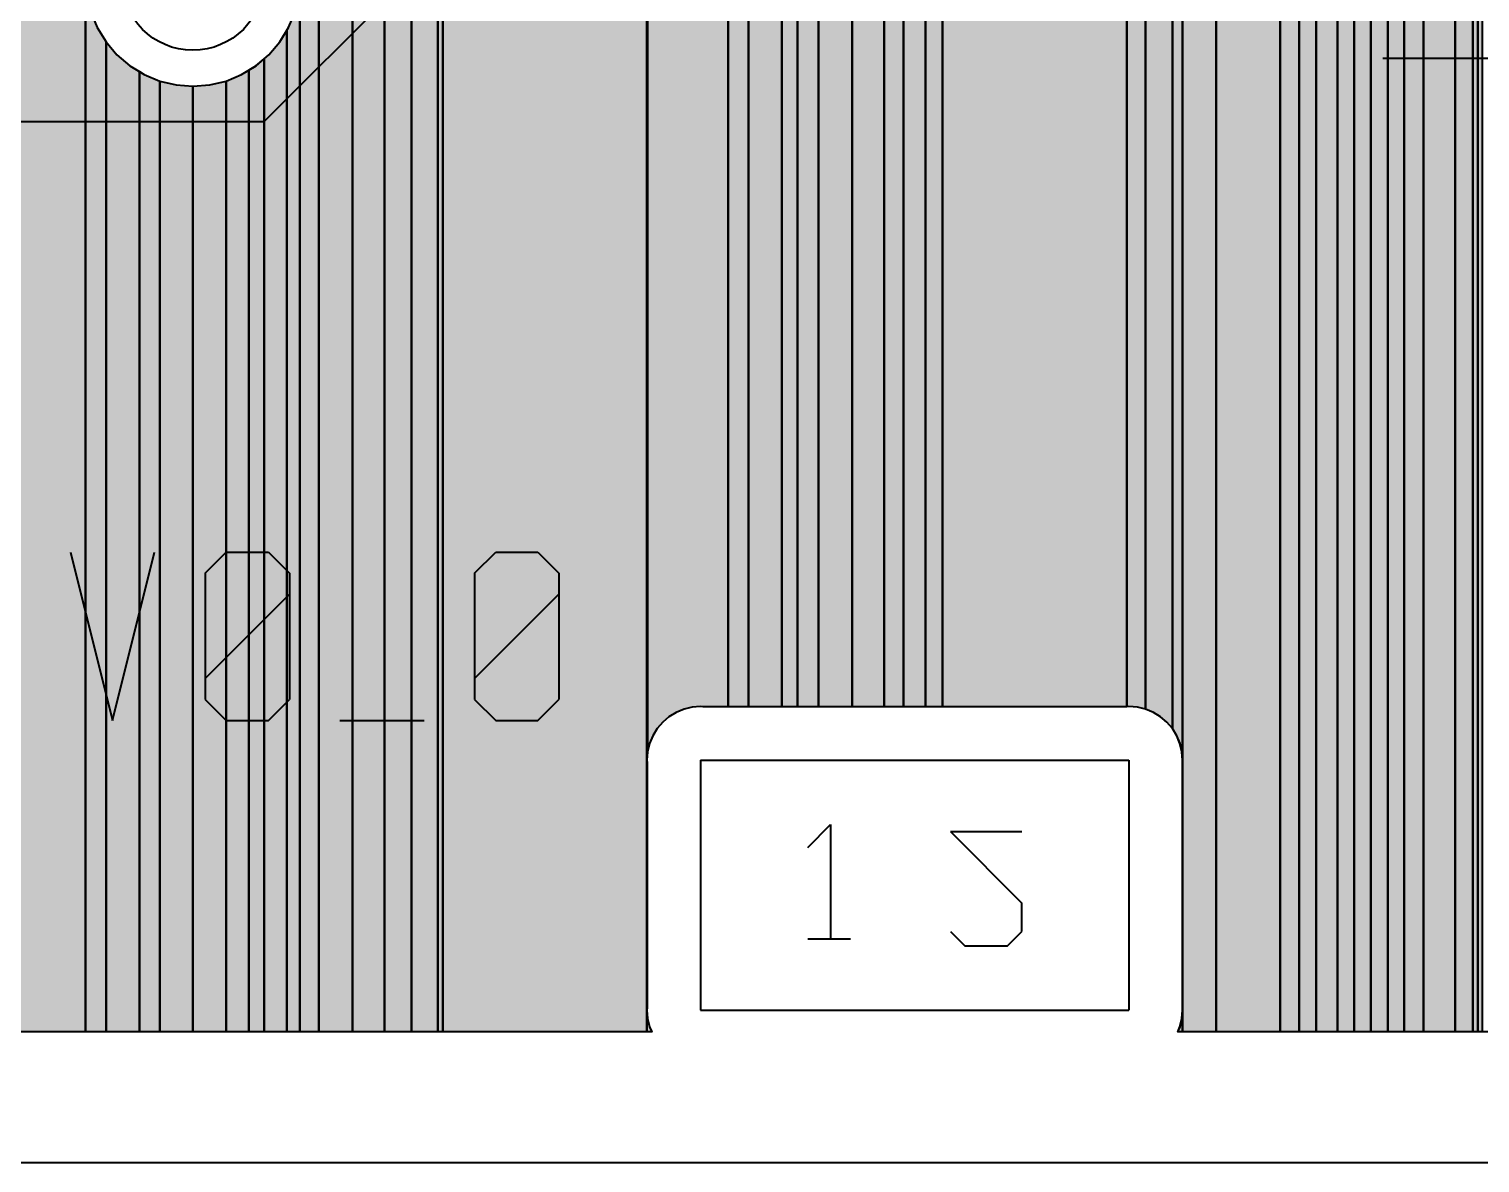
# Model space of a CAD drawing. Header units: millimetres. Extents: x 1.4 to 58.4, y 2.1 to 36.1.
# Drawn here: x 26.27 to 36.6, y 2.06 to 10.12 of the extents above; entities that cross this region are included whole.
import ezdxf

# ---------------------------------------------------------------- set-up
doc = ezdxf.new("R2010")
doc.units = ezdxf.units.MM
for name, color, linetype in [('bottom_copper', 7, 'Continuous'), ('bottom_silk', 7, 'Continuous'), ('outline', 7, 'Continuous'), ('top_copper', 7, 'Continuous'), ('top_silk', 7, 'Continuous')]:
    doc.layers.add(name, color=color, linetype=linetype)

# ---------------------------------------------------------------- blocks, each defined once
blk = doc.blocks.new('Block8124')
at = {"layer": 'bottom_copper', "lineweight": 40}
for points in [[(1.438, 0), (1.408, 0), (1.408, 12.513), (1.438, 12.538), (1.438, 0)], [(1.408, 0), (1.373, 0), (1.373, 8.781), (1.401, 8.897), (1.408, 9.017), (1.408, 0)], [(1.373, 0), (1.247, 0), (1.247, 8.547), (1.265, 8.568), (1.327, 8.67), (1.373, 8.781), (1.373, 0)], [(0, 0), (-0.454, 0), (-0.454, 8.663), (-0.126, 8.663), (-0.116, 8.662), (-0.076, 8.665), (-0.037, 8.675), (-0.035, 8.67), (0, 8.613), (0, 0)], [(0.136, 0), (0, 0), (0, 8.613), (0.028, 8.568), (0.106, 8.476), (0.136, 8.451), (0.136, 0)], [(1.247, 0), (1.02, 0), (1.02, 8.352), (1.096, 8.399), (1.187, 8.476), (1.247, 8.547), (1.247, 0)], [(0.256, 0), (0.136, 0), (0.136, 8.451), (0.197, 8.399), (0.256, 8.362), (0.256, 0)], [(0.41, 0), (0.256, 0), (0.256, 8.362), (0.299, 8.336), (0.41, 8.29), (0.41, 0)], [(0.527, 0), (0.41, 0), (0.41, 8.29), (0.527, 8.262), (0.527, 0)], [(0.646, 0), (0.527, 0), (0.527, 8.262), (0.646, 8.253), (0.646, 0)], [(0.766, 0), (0.646, 0), (0.646, 8.253), (0.766, 8.262), (0.766, 0)], [(0.883, 0), (0.766, 0), (0.766, 8.262), (0.883, 8.29), (0.883, 0)], [(1.02, 0), (0.883, 0), (0.883, 8.29), (0.993, 8.336), (1.02, 8.352), (1.02, 0)]]:
    blk.add_hatch(color=7, dxfattribs=at).paths.add_polyline_path(points, flags=0)
at = {"layer": 'bottom_copper', "color": 7, "lineweight": 40}
for points in [[(1.438, 0), (1.408, 0), (1.408, 12.513), (1.438, 12.538), (1.438, 0)], [(1.408, 0), (1.373, 0), (1.373, 8.781), (1.401, 8.897), (1.408, 9.017), (1.408, 0)], [(1.373, 0), (1.247, 0), (1.247, 8.547), (1.265, 8.568), (1.327, 8.67), (1.373, 8.781), (1.373, 0)], [(0, 0), (-0.454, 0), (-0.454, 8.663), (-0.126, 8.663), (-0.116, 8.662), (-0.076, 8.665), (-0.037, 8.675), (-0.035, 8.67), (0, 8.613), (0, 0)], [(0.136, 0), (0, 0), (0, 8.613), (0.028, 8.568), (0.106, 8.476), (0.136, 8.451), (0.136, 0)], [(1.247, 0), (1.02, 0), (1.02, 8.352), (1.096, 8.399), (1.187, 8.476), (1.247, 8.547), (1.247, 0)], [(0.256, 0), (0.136, 0), (0.136, 8.451), (0.197, 8.399), (0.256, 8.362), (0.256, 0)], [(0.41, 0), (0.256, 0), (0.256, 8.362), (0.299, 8.336), (0.41, 8.29), (0.41, 0)], [(0.527, 0), (0.41, 0), (0.41, 8.29), (0.527, 8.262), (0.527, 0)], [(0.646, 0), (0.527, 0), (0.527, 8.262), (0.646, 8.253), (0.646, 0)], [(0.766, 0), (0.646, 0), (0.646, 8.253), (0.766, 8.262), (0.766, 0)], [(0.883, 0), (0.766, 0), (0.766, 8.262), (0.883, 8.29), (0.883, 0)], [(1.02, 0), (0.883, 0), (0.883, 8.29), (0.993, 8.336), (1.02, 8.352), (1.02, 0)]]:
    blk.add_lwpolyline(points, close=True, dxfattribs=at)
blk = doc.blocks.new('Block11624')
at = {"layer": 'bottom_copper', "lineweight": 40}
for points in [[(2.562, 0), (1.109, 0), (1.109, 32.385), (2.562, 32.385), (2.562, 0)], [(2.566, 1.993), (2.562, 1.933), (2.562, 32.385), (2.566, 32.385), (2.566, 1.993)], [(3.139, 2.314), (2.959, 2.314), (2.944, 2.315), (2.884, 2.311), (2.826, 2.296), (2.77, 2.273), (2.719, 2.242), (2.674, 2.203), (2.635, 2.158), (2.603, 2.107), (2.58, 2.051), (2.566, 1.993), (2.566, 32.385), (3.139, 32.385), (3.139, 2.314)], [(5.977, 2.314), (4.665, 2.314), (4.665, 8.678), (4.672, 8.675), (4.711, 8.665), (4.751, 8.662), (4.761, 8.663), (5.977, 8.663), (5.977, 2.314)], [(6.11, 2.296), (6.052, 2.311), (5.992, 2.315), (5.977, 2.314), (5.977, 8.663), (6.11, 8.663), (6.11, 2.296)], [(6.301, 2.158), (6.262, 2.203), (6.217, 2.242), (6.166, 2.273), (6.11, 2.296), (6.11, 8.663), (6.301, 8.663), (6.301, 2.158)], [(6.374, 1.933), (6.369, 1.993), (6.355, 2.051), (6.332, 2.107), (6.301, 2.158), (6.301, 8.663), (6.374, 8.663), (6.374, 1.933)], [(6.613, 0), (6.374, 0), (6.374, 8.663), (6.613, 8.663), (6.613, 0)], [(1.109, 0), (1.074, 0), (1.074, 8.273), (1.102, 8.389), (1.109, 8.509), (1.109, 0)], [(3.285, 2.314), (3.139, 2.314), (3.139, 8.509), (3.148, 8.389), (3.176, 8.273), (3.222, 8.162), (3.285, 8.06), (3.285, 2.314)], [(4.665, 2.314), (4.545, 2.314), (4.545, 8.098), (4.584, 8.162), (4.63, 8.273), (4.658, 8.389), (4.665, 8.509), (4.665, 2.314)], [(1.074, 0), (0.887, 0), (0.887, 7.969), (0.965, 8.06), (1.028, 8.162), (1.074, 8.273), (1.074, 0)], [(3.521, 2.314), (3.285, 2.314), (3.285, 8.06), (3.362, 7.969), (3.454, 7.891), (3.521, 7.85), (3.521, 2.314)], [(4.545, 2.314), (4.387, 2.314), (4.387, 7.92), (4.444, 7.969), (4.521, 8.06), (4.545, 8.098), (4.545, 2.314)], [(0.887, 0), (0.694, 0), (0.694, 7.828), (0.796, 7.891), (0.887, 7.969), (0.887, 0)], [(3.633, 2.314), (3.521, 2.314), (3.521, 7.85), (3.556, 7.828), (3.633, 7.796), (3.633, 2.314)], [(4.387, 2.314), (4.25, 2.314), (4.25, 7.828), (4.352, 7.891), (4.387, 7.92), (4.387, 2.314)], [(0.227, 0), (0.093, 0), (0.093, 7.789), (0.111, 7.782), (0.227, 7.754), (0.227, 0)], [(0.467, 0), (0.227, 0), (0.227, 7.754), (0.347, 7.745), (0.467, 7.754), (0.467, 0)], [(0.694, 0), (0.467, 0), (0.467, 7.754), (0.583, 7.782), (0.694, 7.828), (0.694, 0)], [(3.783, 2.314), (3.633, 2.314), (3.633, 7.796), (3.667, 7.782), (3.783, 7.754), (3.783, 2.314)], [(4.023, 2.314), (3.783, 2.314), (3.783, 7.754), (3.903, 7.745), (4.023, 7.754), (4.023, 2.314)], [(4.25, 2.314), (4.023, 2.314), (4.023, 7.754), (4.139, 7.782), (4.25, 7.828), (4.25, 2.314)], [(0.093, 0), (0, 0), (0, 7.126), (0.012, 7.146), (0.058, 7.257), (0.086, 7.373), (0.093, 7.493), (0.093, 0)], [(0, 0), (-0.162, 0), (-0.162, 6.924), (-0.129, 6.953), (-0.051, 7.044), (0, 7.126), (0, 0)], [(2.563, 0.17), (2.562, 0.155), (2.562, 1.933), (2.563, 1.918), (2.563, 0.17)], [(6.374, 0.155), (6.373, 0.17), (6.373, 1.918), (6.374, 1.933), (6.374, 0.155)], [(2.562, 0), (2.562, 0.155), (2.566, 0.095), (2.58, 0.037), (2.596, 0), (2.562, 0)], [(6.374, 0), (6.34, 0), (6.355, 0.037), (6.369, 0.095), (6.374, 0.155), (6.374, 0)]]:
    blk.add_hatch(color=7, dxfattribs=at).paths.add_polyline_path(points, flags=0)
at = {"layer": 'bottom_copper', "color": 7, "lineweight": 40}
for points in [[(2.562, 0), (1.109, 0), (1.109, 32.385), (2.562, 32.385), (2.562, 0)], [(2.566, 1.993), (2.562, 1.933), (2.562, 32.385), (2.566, 32.385), (2.566, 1.993)], [(3.139, 2.314), (2.959, 2.314), (2.944, 2.315), (2.884, 2.311), (2.826, 2.296), (2.77, 2.273), (2.719, 2.242), (2.674, 2.203), (2.635, 2.158), (2.603, 2.107), (2.58, 2.051), (2.566, 1.993), (2.566, 32.385), (3.139, 32.385), (3.139, 2.314)], [(5.977, 2.314), (4.665, 2.314), (4.665, 8.678), (4.672, 8.675), (4.711, 8.665), (4.751, 8.662), (4.761, 8.663), (5.977, 8.663), (5.977, 2.314)], [(6.11, 2.296), (6.052, 2.311), (5.992, 2.315), (5.977, 2.314), (5.977, 8.663), (6.11, 8.663), (6.11, 2.296)], [(6.301, 2.158), (6.262, 2.203), (6.217, 2.242), (6.166, 2.273), (6.11, 2.296), (6.11, 8.663), (6.301, 8.663), (6.301, 2.158)], [(6.374, 1.933), (6.369, 1.993), (6.355, 2.051), (6.332, 2.107), (6.301, 2.158), (6.301, 8.663), (6.374, 8.663), (6.374, 1.933)], [(6.613, 0), (6.374, 0), (6.374, 8.663), (6.613, 8.663), (6.613, 0)], [(1.109, 0), (1.074, 0), (1.074, 8.273), (1.102, 8.389), (1.109, 8.509), (1.109, 0)], [(3.285, 2.314), (3.139, 2.314), (3.139, 8.509), (3.148, 8.389), (3.176, 8.273), (3.222, 8.162), (3.285, 8.06), (3.285, 2.314)], [(4.665, 2.314), (4.545, 2.314), (4.545, 8.098), (4.584, 8.162), (4.63, 8.273), (4.658, 8.389), (4.665, 8.509), (4.665, 2.314)], [(1.074, 0), (0.887, 0), (0.887, 7.969), (0.965, 8.06), (1.028, 8.162), (1.074, 8.273), (1.074, 0)], [(3.521, 2.314), (3.285, 2.314), (3.285, 8.06), (3.362, 7.969), (3.454, 7.891), (3.521, 7.85), (3.521, 2.314)], [(4.545, 2.314), (4.387, 2.314), (4.387, 7.92), (4.444, 7.969), (4.521, 8.06), (4.545, 8.098), (4.545, 2.314)], [(0.887, 0), (0.694, 0), (0.694, 7.828), (0.796, 7.891), (0.887, 7.969), (0.887, 0)], [(3.633, 2.314), (3.521, 2.314), (3.521, 7.85), (3.556, 7.828), (3.633, 7.796), (3.633, 2.314)], [(4.387, 2.314), (4.25, 2.314), (4.25, 7.828), (4.352, 7.891), (4.387, 7.92), (4.387, 2.314)], [(0.227, 0), (0.093, 0), (0.093, 7.789), (0.111, 7.782), (0.227, 7.754), (0.227, 0)], [(0.467, 0), (0.227, 0), (0.227, 7.754), (0.347, 7.745), (0.467, 7.754), (0.467, 0)], [(0.694, 0), (0.467, 0), (0.467, 7.754), (0.583, 7.782), (0.694, 7.828), (0.694, 0)], [(3.783, 2.314), (3.633, 2.314), (3.633, 7.796), (3.667, 7.782), (3.783, 7.754), (3.783, 2.314)], [(4.023, 2.314), (3.783, 2.314), (3.783, 7.754), (3.903, 7.745), (4.023, 7.754), (4.023, 2.314)], [(4.25, 2.314), (4.023, 2.314), (4.023, 7.754), (4.139, 7.782), (4.25, 7.828), (4.25, 2.314)], [(0.093, 0), (0, 0), (0, 7.126), (0.012, 7.146), (0.058, 7.257), (0.086, 7.373), (0.093, 7.493), (0.093, 0)], [(0, 0), (-0.162, 0), (-0.162, 6.924), (-0.129, 6.953), (-0.051, 7.044), (0, 7.126), (0, 0)], [(2.563, 0.17), (2.562, 0.155), (2.562, 1.933), (2.563, 1.918), (2.563, 0.17)], [(6.374, 0.155), (6.373, 0.17), (6.373, 1.918), (6.374, 1.933), (6.374, 0.155)], [(2.562, 0), (2.562, 0.155), (2.566, 0.095), (2.58, 0.037), (2.596, 0), (2.562, 0)], [(6.374, 0), (6.34, 0), (6.355, 0.037), (6.369, 0.095), (6.374, 0.155), (6.374, 0)]]:
    blk.add_lwpolyline(points, close=True, dxfattribs=at)
blk = doc.blocks.new('Block12349')
at = {"layer": 'bottom_copper', "lineweight": 40}
for points in [[(1.479, 0), (0.754, 0), (0.754, 32.385), (1.479, 32.385), (1.479, 0)], [(1.625, 0), (1.479, 0), (1.479, 7.493), (1.488, 7.373), (1.517, 7.257), (1.562, 7.146), (1.625, 7.044), (1.625, 0)], [(1.862, 0), (1.625, 0), (1.625, 7.044), (1.703, 6.953), (1.794, 6.875), (1.862, 6.833), (1.862, 0)], [(2.75, 0), (2.641, 0), (2.641, 6.843), (2.693, 6.875), (2.75, 6.924), (2.75, 0)], [(2.007, 0), (1.862, 0), (1.862, 6.833), (1.896, 6.812), (2.007, 6.766), (2.007, 0)], [(2.641, 0), (2.48, 0), (2.48, 6.766), (2.59, 6.812), (2.641, 6.843), (2.641, 0)], [(2.243, 0), (2.007, 0), (2.007, 6.766), (2.124, 6.738), (2.243, 6.729), (2.243, 0)], [(2.48, 0), (2.243, 0), (2.243, 6.729), (2.363, 6.738), (2.48, 6.766), (2.48, 0)]]:
    blk.add_hatch(color=7, dxfattribs=at).paths.add_polyline_path(points, flags=0)
at = {"layer": 'bottom_copper', "color": 7, "lineweight": 40}
for points in [[(1.479, 0), (0.754, 0), (0.754, 32.385), (1.479, 32.385), (1.479, 0)], [(1.625, 0), (1.479, 0), (1.479, 7.493), (1.488, 7.373), (1.517, 7.257), (1.562, 7.146), (1.625, 7.044), (1.625, 0)], [(1.862, 0), (1.625, 0), (1.625, 7.044), (1.703, 6.953), (1.794, 6.875), (1.862, 6.833), (1.862, 0)], [(2.75, 0), (2.641, 0), (2.641, 6.843), (2.693, 6.875), (2.75, 6.924), (2.75, 0)], [(2.007, 0), (1.862, 0), (1.862, 6.833), (1.896, 6.812), (2.007, 6.766), (2.007, 0)], [(2.641, 0), (2.48, 0), (2.48, 6.766), (2.59, 6.812), (2.641, 6.843), (2.641, 0)], [(2.243, 0), (2.007, 0), (2.007, 6.766), (2.124, 6.738), (2.243, 6.729), (2.243, 0)], [(2.48, 0), (2.243, 0), (2.243, 6.729), (2.363, 6.738), (2.48, 6.766), (2.48, 0)]]:
    blk.add_lwpolyline(points, close=True, dxfattribs=at)

msp = doc.modelspace()

# ---------------------------------------------------------------- linework, layer by layer
at = {"layer": 'bottom_copper', "color": 7, "lineweight": 40}
for p, q in [((34.722, 2.988), (34.722, 11.651)), ((34.722, 11.651), (34.722, 2.988)), ((26.759, 10.134), (26.822, 10.032)), ((28.058, 10.032), (28.121, 10.134)), ((26.822, 10.032), (26.899, 9.941)), ((27.98, 9.941), (28.058, 10.032)), ((26.899, 9.941), (26.991, 9.863)), ((27.947, 9.912), (27.98, 9.941)), ((35.908, 9.917), (37.495, 9.917)), ((26.991, 9.863), (27.093, 9.8)), ((27.787, 9.8), (27.889, 9.863)), ((27.889, 9.863), (27.947, 9.912)), ((27.947, 2.988), (27.947, 9.912)), ((27.947, 9.912), (27.947, 2.988)), ((27.093, 9.8), (27.204, 9.754)), ((27.204, 9.754), (27.32, 9.726)), ((27.32, 9.726), (27.44, 9.717)), ((27.44, 9.717), (27.56, 9.726)), ((27.56, 9.726), (27.676, 9.754)), ((27.676, 9.754), (27.787, 9.8)), ((30.935, 5.285), (30.88, 5.261)), ((30.993, 5.298), (30.935, 5.285)), ((31.053, 5.303), (30.993, 5.298)), ((31.068, 5.302), (31.053, 5.303)), ((34.086, 5.302), (31.068, 5.302)), ((34.101, 5.303), (34.086, 5.302)), ((34.161, 5.298), (34.101, 5.303)), ((34.219, 5.285), (34.161, 5.298)), ((34.275, 5.261), (34.219, 5.285)), ((30.783, 5.191), (30.744, 5.146)), ((30.828, 5.23), (30.783, 5.191)), ((30.88, 5.261), (30.828, 5.23)), ((34.326, 5.23), (34.275, 5.261)), ((34.371, 5.191), (34.326, 5.23)), ((34.41, 5.146), (34.371, 5.191)), ((30.712, 5.095), (30.689, 5.039)), ((30.744, 5.146), (30.712, 5.095)), ((34.441, 5.095), (34.41, 5.146)), ((34.465, 5.039), (34.441, 5.095)), ((30.675, 4.981), (30.671, 4.921)), ((30.689, 5.039), (30.675, 4.981)), ((30.675, 4.981), (30.675, 4.981)), ((34.478, 4.981), (34.465, 5.039)), ((34.483, 4.921), (34.478, 4.981)), ((30.671, 4.921), (30.672, 4.906)), ((30.672, 4.906), (30.672, 3.158)), ((31.053, 4.921), (31.053, 3.143)), ((31.053, 4.921), (34.101, 4.921)), ((34.101, 4.921), (34.101, 3.143)), ((34.482, 4.906), (34.483, 4.921)), ((34.482, 3.158), (34.482, 4.906)), ((32.831, 4.413), (33.339, 3.905)), ((32.831, 4.413), (33.339, 4.413)), ((33.339, 3.702), (33.339, 3.905)), ((32.831, 3.702), (32.933, 3.6)), ((33.237, 3.6), (33.339, 3.702)), ((32.933, 3.6), (33.237, 3.6)), ((30.672, 3.158), (30.671, 3.143)), ((30.671, 3.143), (30.675, 3.083)), ((31.053, 3.143), (34.101, 3.143)), ((34.478, 3.083), (34.483, 3.143)), ((34.483, 3.143), (34.482, 3.158)), ((30.675, 3.083), (30.689, 3.025)), ((30.689, 3.025), (30.705, 2.988)), ((34.449, 2.988), (34.465, 3.025)), ((34.465, 3.025), (34.478, 3.083)), ((27.947, 2.988), (24.646, 2.988)), ((30.705, 2.988), (27.947, 2.988)), ((34.722, 2.988), (34.449, 2.988)), ((38.917, 2.988), (34.722, 2.988))]:
    msp.add_line(p, q, dxfattribs=at)
msp.add_ellipse((27.44, 10.481), major_axis=(0.508, 0), ratio=1, dxfattribs=at)
at = {"layer": 'bottom_silk', "color": 7, "lineweight": 40}
msp.add_line((58.36, 2.055), (1.36, 2.055), dxfattribs=at)
at = {"layer": 'outline', "color": 7, "lineweight": 40}
msp.add_line((58.36, 2.055), (1.36, 2.055), dxfattribs=at)
at = {"layer": 'top_copper', "color": 7, "lineweight": 40}
for p, q in [((29.98, 11.497), (27.948, 9.465)), ((26.17, 9.465), (27.948, 9.465)), ((31.053, 4.921), (34.101, 4.921)), ((31.053, 4.921), (31.053, 3.143)), ((34.101, 4.921), (34.101, 3.143)), ((31.815, 4.301), (31.978, 4.464)), ((31.978, 4.464), (31.978, 3.651)), ((31.815, 3.651), (32.12, 3.651)), ((31.053, 3.143), (34.101, 3.143))]:
    msp.add_line(p, q, dxfattribs=at)
msp.add_ellipse((27.44, 10.481), major_axis=(0.508, 0), ratio=1, dxfattribs=at)
at = {"layer": 'top_silk', "color": 7, "lineweight": 40}
for p, q in [((26.568, 6.402), (26.868, 5.203)), ((26.868, 5.203), (27.168, 6.402)), ((27.527, 6.252), (27.677, 6.402)), ((27.677, 6.402), (27.977, 6.402)), ((27.977, 6.402), (28.127, 6.252)), ((29.445, 6.252), (29.595, 6.402)), ((29.595, 6.402), (29.895, 6.402)), ((29.895, 6.402), (30.045, 6.252)), ((27.527, 6.252), (27.527, 5.353)), ((28.127, 6.252), (28.127, 5.353)), ((29.445, 6.252), (29.445, 5.353)), ((30.045, 6.252), (30.045, 5.353)), ((27.527, 5.503), (28.127, 6.102)), ((29.445, 5.503), (30.045, 6.102)), ((27.527, 5.353), (27.677, 5.203)), ((27.977, 5.203), (28.127, 5.353)), ((29.445, 5.353), (29.595, 5.203)), ((29.895, 5.203), (30.045, 5.353)), ((27.677, 5.203), (27.977, 5.203)), ((28.486, 5.203), (29.086, 5.203)), ((29.595, 5.203), (29.895, 5.203)), ((58.36, 2.055), (1.36, 2.055))]:
    msp.add_line(p, q, dxfattribs=at)

# ---------------------------------------------------------------- block references
at = {"layer": 'bottom_copper'}
for name, p in [('Block12349', (25.197, 2.988)), ('Block11624', (28.109, 2.988)), ('Block8124', (35.176, 2.988))]:
    msp.add_blockref(name, p, dxfattribs=at)

doc.saveas('drawing.dxf')
